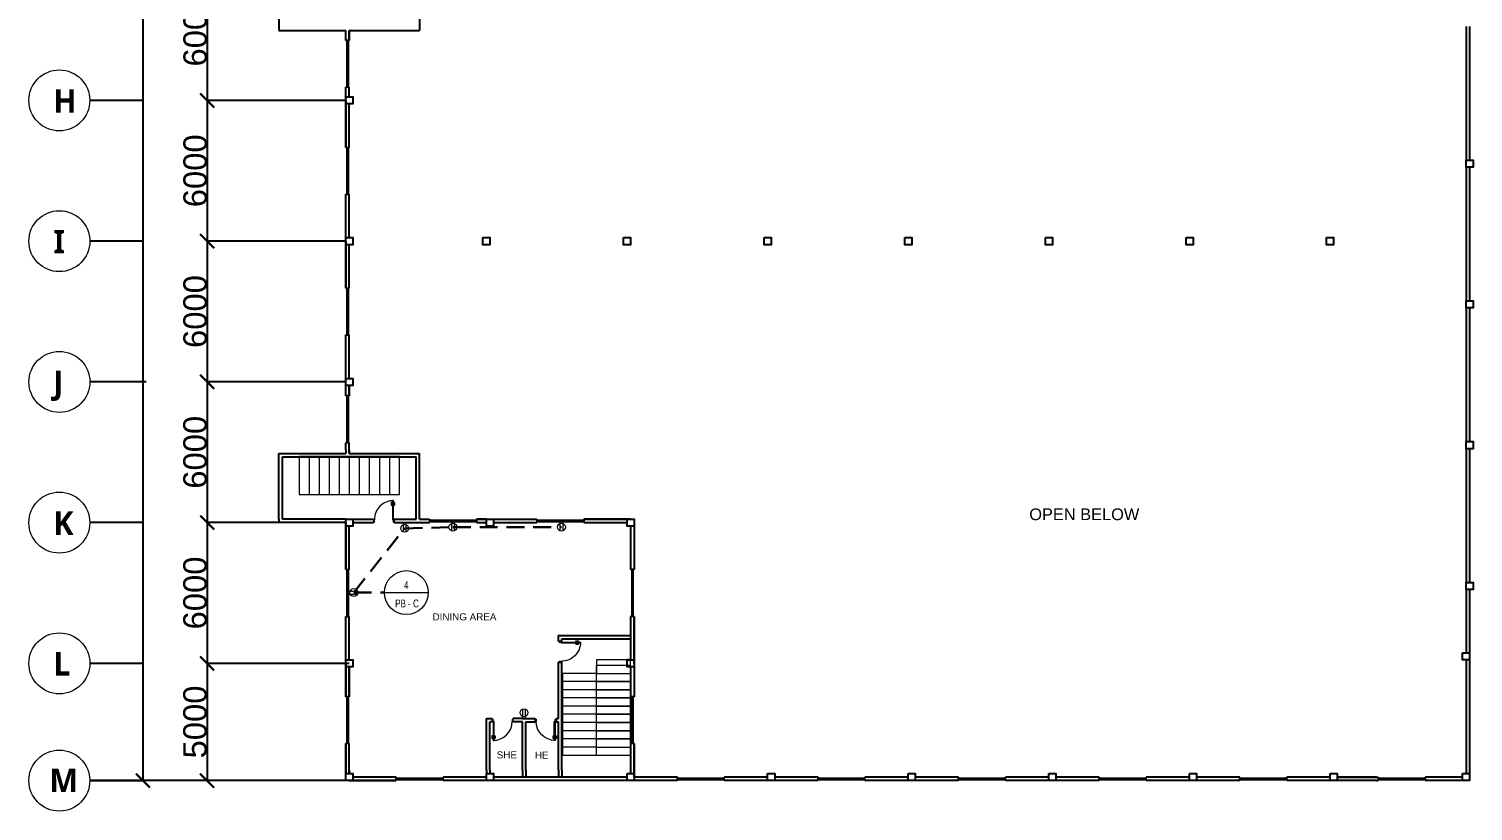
# Model space of a CAD drawing. Header units: millimetres. Extents: x 3339 to 2017737, y 4955 to 2748989.
# Drawn here: x 1185542 to 1247163, y 1365141 to 1398491 of the extents above; entities that cross this region are included whole.
import ezdxf

# ---------------------------------------------------------------- set-up
doc = ezdxf.new("R2010")
doc.units = ezdxf.units.MM
doc.header["$LTSCALE"] = 30
doc.linetypes.add('DASHEDX2', pattern=[38.1, 25.4, -12.7])
for name, color, linetype, lineweight in [('A-DETL-GENF', 92, 'Continuous', 13), ('A-DOOR', 31, 'Continuous', 13), ('LIGHTING', 3, 'Continuous', 5), ('P. LINES', 151, 'DASHEDX2', 30), ('S-GRID-IDEN', 1, 'Continuous', 13), ('STAIR', 1, 'Continuous', 5)]:
    doc.layers.add(name, color=color, linetype=linetype, lineweight=lineweight)
doc.layers.add('POSTE', color=50, linetype='Continuous')
doc.styles.add('Arial Narrow', font='ARIALN.TTF', dxfattribs={"height": 200})
doc.styles.add('Arial Narrow_1', font='ARIALN.TTF', dxfattribs={"height": 450})
doc.styles.get("Standard").update_dxf_attribs({"font": 'arial.ttf'})
doc.styles.add('style1', font='arial.ttf', dxfattribs={"height": 100})
doc.dimstyles.new('ISO-25', dxfattribs={"dimtxt": 1000, "dimasz": 600, "dimexe": 1.25, "dimexo": 0.625, "dimtad": 1, "dimtxsty": 'Standard', "dimblk": 'ARCHTICK', "dimcen": 2.5, "dimclrd": 4, "dimadec": 0, "dimazin": 0, "dimtfac": 1, "dimtmove": 0, "dimatfit": 3, "dimfxl": 1, "dimarcsym": 0})

# ---------------------------------------------------------------- blocks, each defined once
blk = doc.blocks.new('Poste 2')
at = {"layer": 'POSTE'}
blk.add_lwpolyline([(-300, 0), (0, 0), (0, -300), (-300, -300)], close=True, dxfattribs=at)
blk = doc.blocks.new('Poste 3')
at = {"layer": 'POSTE'}
blk.add_lwpolyline([(0, 0), (300, 0), (300, -300), (0, -300)], close=True, dxfattribs=at)
blk = doc.blocks.new('POSTE bot left')
at = {"layer": 'POSTE'}
blk.add_lwpolyline([(0, 300), (300, 300), (300, 0), (0, 0)], close=True, dxfattribs=at)
blk = doc.blocks.new('POSTE.COM')
at = {"layer": 'POSTE'}
blk.add_lwpolyline([(-300, 300), (0, 300), (0, 0), (-300, 0)], close=True, dxfattribs=at)
blk = doc.blocks.new('Poste ulit')
at = {"layer": 'POSTE'}
blk.add_lwpolyline([(1007266, 1373395), (1007566, 1373395), (1007566, 1373095), (1007266, 1373095)], close=True, dxfattribs=at)
blk = doc.blocks.new('POSTEEEE')
at = {"layer": 'POSTE'}
blk.add_blockref('Poste ulit', (-1007266, -1373095), dxfattribs=at)
blk = doc.blocks.new('D4')
at = {"layer": 'A-DETL-GENF'}
for p, q in [((-1072, -29), (-1072, -112)), ((-1052, -29), (-1072, -29)), ((-1060, -41), (-1072, -30)), ((-1072, -112), (-1060, -112)), ((-1059, -112), (-1072, -112)), ((-1072, -112), (-1072, -150)), ((-1072, -150), (-1059, -150)), ((-1060, -112), (-1060, -41)), ((-1060, -41), (-1052, -41)), ((-1059, -150), (-1059, -112)), ((-1059, -115), (-1059, -147)), ((-1027, -115), (-1059, -115)), ((-1059, -147), (-1027, -147)), ((-1052, -41), (-1052, -29)), ((-1021, -74), (-1027, -80)), ((-1027, -80), (-1027, -182)), ((-1027, -147), (-1027, -115)), ((-1027, -182), (-1021, -188)), ((-1021, -188), (-1021, -74)), ((-974, -80), (-981, -74)), ((-981, -74), (-981, -188)), ((-981, -188), (-974, -182)), ((-974, -182), (-974, -80)), ((-943, -115), (-974, -115)), ((-974, -115), (-974, -147)), ((-974, -147), (-943, -147)), ((-930, -29), (-949, -29)), ((-949, -29), (-949, -41)), ((-949, -41), (-941, -41)), ((-943, -112), (-943, -150)), ((-930, -112), (-943, -112)), ((-943, -147), (-943, -115)), ((-943, -150), (-930, -150)), ((-941, -41), (-930, -30)), ((-941, -41), (-941, -112)), ((-941, -112), (-930, -112)), ((-930, -112), (-930, -29)), ((-930, -150), (-930, -112))]:
    blk.add_line(p, q, dxfattribs=at)
at = {"layer": 'A-DOOR', "lineweight": 18}
for p, q in [((-1059, 683), (-1024, 683)), ((-1014, 683), (-1059, 683)), ((-1059, 683), (-1059, 583)), ((-1024, 583), (-1024, 626)), ((-1024, 626), (-1014, 626)), ((-1014, 626), (-1014, 683)), ((-169, 683), (-214, 683)), ((-214, 683), (-214, 626)), ((-214, 626), (-204, 626)), ((-204, 683), (-169, 683)), ((-204, 626), (-204, 583)), ((-169, 583), (-169, 683)), ((-1059, 583), (-1024, 583)), ((-981, 583), (-1021, 583)), ((-1021, 583), (-1021, -231)), ((-981, -231), (-981, 583)), ((-204, 583), (-169, 583)), ((-1021, -231), (-981, -231))]:
    blk.add_line(p, q, dxfattribs=at)
at = {"layer": 'A-DOOR'}
blk.add_arc((-1021, 583), 814, 270, 0, dxfattribs=at)
blk = doc.blocks.new('Pintuan')
at = {"layer": 'A-DOOR', "rotation": 270}
blk.add_blockref('D4', (-626, -1014), dxfattribs=at)
blk = doc.blocks.new('WW1')
at = {"layer": 'STAIR'}
for p, q in [((-3000, 0), (-3000, -8000)), ((0, 0), (-3000, 0)), ((0, -8000), (0, 0)), ((-3000, -1600), (-3000, -800)), ((-3000, -800), (0, -800)), ((0, -1600), (0, -800)), ((-3000, -2400), (-3000, -1600)), ((-3000, -1600), (0, -1600)), ((0, -2400), (0, -1600)), ((-3000, -3200), (-3000, -2400)), ((-3000, -2400), (0, -2400)), ((-3000, -4000), (-3000, -3200)), ((-3000, -3200), (0, -3200)), ((0, -3200), (0, -2400)), ((0, -4000), (0, -3200)), ((-3000, -4800), (-3000, -4000)), ((-3000, -4000), (0, -4000)), ((0, -4800), (0, -4000)), ((-3000, -5600), (-3000, -4800)), ((-3000, -4800), (0, -4800)), ((-3000, -6400), (-3000, -5600)), ((-3000, -5600), (0, -5600)), ((0, -5600), (0, -4800)), ((0, -6400), (0, -5600)), ((-3000, -7200), (-3000, -6400)), ((-3000, -6400), (0, -6400)), ((0, -7200), (0, -6400)), ((-3000, -8000), (-3000, -7200)), ((-3000, -7200), (0, -7200)), ((-3000, -8000), (0, -8000)), ((0, -8000), (0, -7200))]:
    blk.add_line(p, q, dxfattribs=at)
blk = doc.blocks.new('S2')
at = {"layer": 'STAIR'}
for p, q in [((0, 0), (-1250, 0)), ((-1250, 0), (-1250, -500)), ((0, -3500), (0, 0)), ((-2500, -500), (-2500, -3500)), ((-1250, -500), (-2500, -500)), ((-1250, -500), (-1250, -200)), ((-1250, -200), (0, -200)), ((-1250, -3500), (-1250, -500)), ((-1250, -800), (-1250, -500)), ((-1250, -500), (0, -500)), ((-1250, -800), (-2500, -800)), ((-1250, -1100), (-1250, -800)), ((-1250, -800), (0, -800)), ((0, -800), (-1250, -800)), ((-1250, -1100), (-2500, -1100)), ((-1250, -1400), (-2500, -1400)), ((-1250, -1400), (-1250, -1100)), ((-1250, -1100), (0, -1100)), ((0, -1100), (-1250, -1100)), ((-1250, -1700), (-1250, -1400)), ((-1250, -1400), (0, -1400)), ((0, -1400), (-1250, -1400)), ((-1250, -1700), (-2500, -1700)), ((-1250, -2000), (-2500, -2000)), ((-1250, -2000), (-1250, -1700)), ((-1250, -1700), (0, -1700)), ((0, -1700), (-1250, -1700)), ((-1250, -2300), (-1250, -2000)), ((-1250, -2000), (0, -2000)), ((0, -2000), (-1250, -2000)), ((-1250, -2300), (-2500, -2300)), ((-1250, -2600), (-2500, -2600)), ((-1250, -2600), (-1250, -2300)), ((-1250, -2300), (0, -2300)), ((0, -2300), (-1250, -2300)), ((-1250, -2900), (-1250, -2600)), ((-1250, -2600), (0, -2600)), ((0, -2600), (-1250, -2600)), ((-1250, -2900), (-2500, -2900)), ((-1250, -3200), (-1250, -2900)), ((-1250, -2900), (0, -2900)), ((0, -2900), (-1250, -2900)), ((-1250, -3200), (-2500, -3200)), ((-2500, -3500), (-1250, -3500)), ((-1250, -3500), (-1250, -3200)), ((-1250, -3200), (0, -3200)), ((-1250, -3500), (0, -3500))]:
    blk.add_line(p, q, dxfattribs=at)
blk = doc.blocks.new('_ArchTick')
at = {"color": 0, "linetype": 'ByBlock', "const_width": 0.15}
blk.add_lwpolyline([(-0.5, -0.5), (0.5, 0.5)], dxfattribs=at)
blk = doc.blocks.new('*D100')
at = {"color": 0, "lineweight": -2, "transparency": 16777216}
for p, q in [((1199062, 1401441), (1193151, 1401441)), ((1199062, 1395441), (1193151, 1395441))]:
    blk.add_line(p, q, dxfattribs=at)
at = {"color": 4, "lineweight": -2, "transparency": 16777216}
blk.add_line((1193152, 1401441), (1193152, 1395441), dxfattribs=at)
at = {"layer": 'Defpoints', "color": 0, "transparency": 16777216}
for p in [(1199063, 1401441), (1193152, 1395441), (1199063, 1395441)]:
    blk.add_point(p, dxfattribs=at)
at = {"color": 4, "lineweight": -2, "transparency": 16777216, "xscale": 600, "yscale": 600, "zscale": 600}
for p, rotation in [((1193152, 1401441), 90), ((1193152, 1395441), 270)]:
    blk.add_blockref('_ArchTick', p, dxfattribs=dict(at, rotation=rotation))
at = {"color": 0, "transparency": 16777216, "insert": (1192641, 1398441), "char_height": 1000, "attachment_point": 5, "rotation": 90}
blk.add_mtext('6000', dxfattribs=at)
blk = doc.blocks.new('*D101')
at = {"color": 0, "lineweight": -2, "transparency": 16777216}
for p, q in [((1199062, 1395441), (1193150, 1395441)), ((1199062, 1389441), (1193150, 1389441))]:
    blk.add_line(p, q, dxfattribs=at)
at = {"color": 4, "lineweight": -2, "transparency": 16777216}
blk.add_line((1193151, 1395441), (1193151, 1389441), dxfattribs=at)
at = {"layer": 'Defpoints', "color": 0, "transparency": 16777216}
for p in [(1199063, 1395441), (1193151, 1389441), (1199063, 1389441)]:
    blk.add_point(p, dxfattribs=at)
at = {"color": 4, "lineweight": -2, "transparency": 16777216, "xscale": 600, "yscale": 600, "zscale": 600}
for p, rotation in [((1193151, 1395441), 90), ((1193151, 1389441), 270)]:
    blk.add_blockref('_ArchTick', p, dxfattribs=dict(at, rotation=rotation))
at = {"color": 0, "transparency": 16777216, "insert": (1192640, 1392441), "char_height": 1000, "attachment_point": 5, "rotation": 90}
blk.add_mtext('6000', dxfattribs=at)
blk = doc.blocks.new('*D102')
at = {"color": 0, "lineweight": -2, "transparency": 16777216}
for p, q in [((1199062, 1389441), (1193148, 1389441)), ((1199062, 1383441), (1193148, 1383441))]:
    blk.add_line(p, q, dxfattribs=at)
at = {"color": 4, "lineweight": -2, "transparency": 16777216}
blk.add_line((1193150, 1389441), (1193150, 1383441), dxfattribs=at)
at = {"layer": 'Defpoints', "color": 0, "transparency": 16777216}
for p in [(1199063, 1389441), (1193150, 1383441), (1199063, 1383441)]:
    blk.add_point(p, dxfattribs=at)
at = {"color": 4, "lineweight": -2, "transparency": 16777216, "xscale": 600, "yscale": 600, "zscale": 600}
for p, rotation in [((1193150, 1389441), 90), ((1193150, 1383441), 270)]:
    blk.add_blockref('_ArchTick', p, dxfattribs=dict(at, rotation=rotation))
at = {"color": 0, "transparency": 16777216, "insert": (1192638, 1386441), "char_height": 1000, "attachment_point": 5, "rotation": 90}
blk.add_mtext('6000', dxfattribs=at)
blk = doc.blocks.new('*D103')
at = {"color": 0, "lineweight": -2, "transparency": 16777216}
for p, q in [((1199062, 1383441), (1193147, 1383441)), ((1199062, 1377441), (1193147, 1377441))]:
    blk.add_line(p, q, dxfattribs=at)
at = {"color": 4, "lineweight": -2, "transparency": 16777216}
blk.add_line((1193148, 1383441), (1193148, 1377441), dxfattribs=at)
at = {"layer": 'Defpoints', "color": 0, "transparency": 16777216}
for p in [(1199063, 1383441), (1193148, 1377441), (1199063, 1377441)]:
    blk.add_point(p, dxfattribs=at)
at = {"color": 4, "lineweight": -2, "transparency": 16777216, "xscale": 600, "yscale": 600, "zscale": 600}
for p, rotation in [((1193148, 1383441), 90), ((1193148, 1377441), 270)]:
    blk.add_blockref('_ArchTick', p, dxfattribs=dict(at, rotation=rotation))
at = {"color": 0, "transparency": 16777216, "insert": (1192637, 1380441), "char_height": 1000, "attachment_point": 5, "rotation": 90}
blk.add_mtext('6000', dxfattribs=at)
blk = doc.blocks.new('*D105')
at = {"color": 0, "lineweight": -2, "transparency": 16777216}
for p, q in [((1199062, 1377441), (1193146, 1377441)), ((1199062, 1371441), (1193146, 1371441))]:
    blk.add_line(p, q, dxfattribs=at)
at = {"color": 4, "lineweight": -2, "transparency": 16777216}
blk.add_line((1193147, 1377441), (1193147, 1371441), dxfattribs=at)
at = {"layer": 'Defpoints', "color": 0, "transparency": 16777216}
for p in [(1199063, 1377441), (1193147, 1371441), (1199063, 1371441)]:
    blk.add_point(p, dxfattribs=at)
at = {"color": 4, "lineweight": -2, "transparency": 16777216, "xscale": 600, "yscale": 600, "zscale": 600}
for p, rotation in [((1193147, 1377441), 90), ((1193147, 1371441), 270)]:
    blk.add_blockref('_ArchTick', p, dxfattribs=dict(at, rotation=rotation))
at = {"color": 0, "transparency": 16777216, "insert": (1192636, 1374441), "char_height": 1000, "attachment_point": 5, "rotation": 90}
blk.add_mtext('6000', dxfattribs=at)
blk = doc.blocks.new('*D85')
at = {"color": 0, "lineweight": -2, "transparency": 16777216}
for p, q in [((1199062, 1437441), (1190402, 1437441)), ((1199062, 1366441), (1190402, 1366441))]:
    blk.add_line(p, q, dxfattribs=at)
at = {"color": 4, "lineweight": -2, "transparency": 16777216}
blk.add_line((1190404, 1437441), (1190404, 1366441), dxfattribs=at)
at = {"layer": 'Defpoints', "color": 0, "transparency": 16777216}
for p in [(1199063, 1437441), (1190404, 1366441), (1199063, 1366441)]:
    blk.add_point(p, dxfattribs=at)
at = {"color": 4, "lineweight": -2, "transparency": 16777216, "xscale": 600, "yscale": 600, "zscale": 600}
for p, rotation in [((1190404, 1437441), 90), ((1190404, 1366441), 270)]:
    blk.add_blockref('_ArchTick', p, dxfattribs=dict(at, rotation=rotation))
at = {"color": 0, "transparency": 16777216, "insert": (1189893, 1401941), "char_height": 1000, "attachment_point": 5, "rotation": 90}
blk.add_mtext('71000', dxfattribs=at)
blk = doc.blocks.new('*D107')
at = {"color": 0, "lineweight": -2, "transparency": 16777216}
for p, q in [((1199212, 1371441), (1193145, 1371441)), ((1199212, 1366441), (1193145, 1366441))]:
    blk.add_line(p, q, dxfattribs=at)
at = {"color": 4, "lineweight": -2, "transparency": 16777216}
blk.add_line((1193146, 1371441), (1193146, 1366441), dxfattribs=at)
at = {"layer": 'Defpoints', "color": 0, "transparency": 16777216}
for p in [(1199213, 1371441), (1193146, 1366441), (1199213, 1366441)]:
    blk.add_point(p, dxfattribs=at)
at = {"color": 4, "lineweight": -2, "transparency": 16777216, "xscale": 600, "yscale": 600, "zscale": 600}
for p, rotation in [((1193146, 1371441), 90), ((1193146, 1366441), 270)]:
    blk.add_blockref('_ArchTick', p, dxfattribs=dict(at, rotation=rotation))
at = {"color": 0, "transparency": 16777216, "insert": (1192635, 1368941), "char_height": 1000, "attachment_point": 5, "rotation": 90}
blk.add_mtext('5000', dxfattribs=at)
blk = doc.blocks.new('Grid - M_Grid Head - Circle-24584-A - GROUND FLOOR PLAN')
at = {"layer": 'S-GRID-IDEN'}
blk.add_circle((0, 0), 6.5, dxfattribs=at)
blk = doc.blocks.new('A$C3A814CC7')
at = {"layer": 'LIGHTING', "color": 3}
for p, q in [((308, 0), (308, 1224)), ((668, 0), (668, 1224))]:
    blk.add_line(p, q, dxfattribs=at)
at = {"layer": 'LIGHTING', "color": 3, "linetype": 'Continuous'}
blk.add_lwpolyline([(1003, 723, 1), (0, 723, 1)], format="xyb", close=True, dxfattribs=at)

msp = doc.modelspace()

# ---------------------------------------------------------------- linework, layer by layer
at = {"color": 4}
msp.add_line((1190402.482, 1437441.359), (1190402.482, 1366441.359), dxfattribs=at)
for p, q in [((1196213.021, 1401291.359), (1196213.021, 1398416.359)), ((1202213.021, 1401291.359), (1202213.021, 1398416.359)), ((1196213.021, 1398416.359), (1199063.021, 1398416.359)), ((1199063.021, 1398003.859), (1199063.021, 1398416.359)), ((1199213.021, 1398003.859), (1199213.021, 1398416.359)), ((1199213.021, 1398416.359), (1202213.021, 1398416.359)), ((1199213.021, 1398416.359), (1199213.021, 1398003.859)), ((1246863.021, 1398594.075), (1246863.021, 1392894.075)), ((1247013.021, 1398594.075), (1247013.021, 1392894.075)), ((1199213.021, 1398003.859), (1199063.021, 1398003.859)), ((1199113.021, 1398003.859), (1199113.021, 1396003.859)), ((1199113.021, 1398003.859), (1199113.021, 1396003.859)), ((1199163.021, 1398003.859), (1199163.021, 1396003.859)), ((1199163.021, 1398003.859), (1199163.021, 1396003.859)), ((1199063.021, 1393441.359), (1199063.021, 1396003.859)), ((1199213.021, 1396003.859), (1199063.021, 1396003.859)), ((1199213.021, 1395591.359), (1199213.021, 1396003.859)), ((1199213.021, 1395591.359), (1199213.021, 1396003.859)), ((1190402.482, 1395441.359), (1188142.13, 1395441.359)), ((1199063.021, 1395441.359), (1199063.021, 1393441.359)), ((1199063.021, 1395441.359), (1199063.021, 1393441.359)), ((1199213.021, 1393441.359), (1199213.021, 1395291.359)), ((1199063.021, 1393441.359), (1199213.021, 1393441.359)), ((1199113.021, 1393441.359), (1199113.021, 1391441.359)), ((1199113.021, 1393441.359), (1199113.021, 1391441.359)), ((1199113.021, 1393441.359), (1199113.021, 1391441.359)), ((1199113.021, 1393441.359), (1199113.021, 1391441.359)), ((1199163.021, 1393441.359), (1199163.021, 1391441.359)), ((1199163.021, 1393441.359), (1199163.021, 1391441.359)), ((1199163.021, 1393441.359), (1199163.021, 1391441.359)), ((1199163.021, 1393441.359), (1199163.021, 1391441.359)), ((1246863.021, 1392594.075), (1246863.021, 1386894.075)), ((1247013.021, 1392594.075), (1247013.021, 1386894.075)), ((1199063.021, 1387441.359), (1199063.021, 1391441.359)), ((1199063.021, 1389441.359), (1199063.021, 1391441.359)), ((1199063.021, 1391441.359), (1199213.021, 1391441.359)), ((1199213.021, 1389591.359), (1199213.021, 1391441.359)), ((1190402.482, 1389441.359), (1188143.38, 1389441.359)), ((1199063.021, 1389441.359), (1199063.021, 1387441.359)), ((1199213.021, 1387441.359), (1199213.021, 1389291.359)), ((1199063.021, 1387441.359), (1199213.021, 1387441.359)), ((1199113.021, 1387441.359), (1199113.021, 1385441.359)), ((1199163.021, 1387441.359), (1199163.021, 1385441.359)), ((1246863.021, 1386594.075), (1246863.021, 1380894.075)), ((1247013.021, 1386594.075), (1247013.021, 1380894.075)), ((1199063.021, 1382841.359), (1199063.021, 1385441.359)), ((1199063.021, 1383591.359), (1199063.021, 1385441.359)), ((1199063.021, 1385441.359), (1199213.021, 1385441.359)), ((1199213.021, 1383591.359), (1199213.021, 1385441.359)), ((1190549.755, 1383441.359), (1188144.63, 1383441.359)), ((1199213.021, 1382841.359), (1199063.021, 1382841.359)), ((1199113.021, 1382841.359), (1199113.021, 1380841.359)), ((1199113.021, 1382841.359), (1199113.021, 1380841.359)), ((1199163.021, 1382841.359), (1199163.021, 1380841.359)), ((1199163.021, 1382841.359), (1199163.021, 1380841.359)), ((1199213.021, 1382841.359), (1199213.021, 1383291.359)), ((1199213.021, 1383291.359), (1199213.021, 1382841.359)), ((1196213.021, 1377591.359), (1196213.021, 1380391.359)), ((1196213.021, 1380391.359), (1196363.021, 1380391.359)), ((1196363.021, 1380391.359), (1199063.021, 1380391.359)), ((1199063.021, 1380541.359), (1199063.021, 1380841.359)), ((1199213.021, 1380841.359), (1199063.021, 1380841.359)), ((1199063.021, 1380541.359), (1199063.021, 1380391.359)), ((1199213.021, 1380541.359), (1199213.021, 1380841.359)), ((1199213.021, 1380391.359), (1199213.021, 1380841.359)), ((1199213.021, 1380541.359), (1199213.021, 1380391.359)), ((1199213.021, 1380391.359), (1202063.021, 1380391.359)), ((1202063.021, 1380391.359), (1202213.021, 1380391.359)), ((1202213.021, 1377591.359), (1202213.021, 1380391.359)), ((1246863.02, 1380594.075), (1246863.02, 1374891.615)), ((1246863.02, 1380591.615), (1246863.02, 1374891.615)), ((1247013.02, 1380591.615), (1247013.02, 1374891.615)), ((1196363.021, 1377591.359), (1196363.021, 1380241.359)), ((1196363.021, 1380241.359), (1199063.021, 1380241.359)), ((1201349.583, 1380241.359), (1197076.46, 1380241.359)), ((1199063.021, 1380241.359), (1199213.021, 1380241.359)), ((1199213.021, 1380241.359), (1202063.021, 1380241.359)), ((1202063.021, 1377591.359), (1202063.021, 1380241.359)), ((1190402.482, 1377441.359), (1188142.13, 1377441.359)), ((1196213.021, 1377591.359), (1196213.021, 1377441.359)), ((1196363.021, 1377441.359), (1196213.021, 1377441.359)), ((1199063.021, 1377591.359), (1196363.021, 1377591.359)), ((1199063.021, 1377441.359), (1196363.021, 1377441.359)), ((1199063.021, 1375441.359), (1199063.021, 1377591.359)), ((1199063.021, 1377441.359), (1199063.021, 1375441.359)), ((1199213.021, 1375441.359), (1199213.021, 1377291.359)), ((1199363.021, 1377591.359), (1200245.521, 1377591.359)), ((1199363.021, 1377591.359), (1200245.521, 1377591.359)), ((1199363.021, 1377441.359), (1200245.521, 1377441.359)), ((1200245.521, 1377591.359), (1200245.521, 1377566.359)), ((1200245.521, 1377466.359), (1200245.521, 1377441.359)), ((1201135.521, 1377591.359), (1202063.021, 1377591.359)), ((1201135.521, 1377591.359), (1201158.021, 1377591.359)), ((1201158.021, 1377591.359), (1201135.521, 1377591.359)), ((1201135.521, 1377591.359), (1201135.521, 1377566.359)), ((1201135.521, 1377466.359), (1201135.521, 1377441.359)), ((1201135.521, 1377441.359), (1202638.021, 1377441.359)), ((1202213.021, 1377591.359), (1202638.021, 1377591.359)), ((1202213.021, 1377591.359), (1202213.021, 1377591.359)), ((1202213.021, 1377591.359), (1202638.021, 1377591.359)), ((1202638.021, 1377591.359), (1202638.021, 1377441.359)), ((1202638.021, 1377541.359), (1204638.021, 1377541.359)), ((1202638.021, 1377491.359), (1204638.021, 1377491.359)), ((1204638.021, 1377591.359), (1207213.021, 1377591.359)), ((1205063.021, 1377591.359), (1204638.021, 1377591.359)), ((1204638.021, 1377591.359), (1204638.021, 1377441.359)), ((1204638.021, 1377441.359), (1205063.021, 1377441.359)), ((1205213.021, 1377591.359), (1207213.021, 1377591.359)), ((1205363.021, 1377441.359), (1207213.021, 1377441.359)), ((1207213.021, 1377591.359), (1207213.021, 1377441.359)), ((1207213.021, 1377541.359), (1209213.021, 1377541.359)), ((1207213.021, 1377491.359), (1209213.021, 1377491.359)), ((1209213.021, 1377591.359), (1211363.021, 1377591.359)), ((1211213.021, 1377591.359), (1209213.021, 1377591.359)), ((1209213.021, 1377591.359), (1209213.021, 1377441.359)), ((1209213.021, 1377441.359), (1211063.021, 1377441.359)), ((1211213.021, 1377291.359), (1211213.021, 1375441.359)), ((1211363.021, 1377591.359), (1211363.021, 1375441.359)), ((1211363.021, 1377441.359), (1211363.021, 1375441.359)), ((1199063.021, 1375441.359), (1199213.021, 1375441.359)), ((1199113.021, 1375441.359), (1199113.021, 1373441.359)), ((1199113.021, 1375441.359), (1199113.021, 1373441.359)), ((1199163.021, 1375441.359), (1199163.021, 1373441.359)), ((1199163.021, 1375441.359), (1199163.021, 1373441.359)), ((1211363.021, 1375441.359), (1211213.021, 1375441.359)), ((1211263.021, 1375441.359), (1211263.021, 1373441.359)), ((1211263.021, 1375441.359), (1211263.021, 1373441.359)), ((1211313.021, 1375441.359), (1211313.021, 1373441.359)), ((1211313.021, 1375441.359), (1211313.021, 1373441.359)), ((1246863.02, 1374591.615), (1246863.02, 1371891.615)), ((1247013.02, 1374591.615), (1247013.02, 1371891.615)), ((1199063.021, 1370016.359), (1199063.021, 1373441.359)), ((1199063.021, 1371441.359), (1199063.021, 1373441.359)), ((1199063.021, 1373441.359), (1199213.021, 1373441.359)), ((1199213.021, 1371591.359), (1199213.021, 1373441.359)), ((1211213.021, 1373441.359), (1211213.021, 1371591.359)), ((1211363.021, 1373441.359), (1211213.021, 1373441.359)), ((1211363.021, 1373441.359), (1211363.021, 1370016.359)), ((1211363.021, 1371441.359), (1211363.021, 1373441.359)), ((1208138.021, 1372381.359), (1208138.021, 1372631.359)), ((1208163.021, 1372631.359), (1208138.021, 1372631.359)), ((1208163.021, 1372381.359), (1208138.021, 1372381.359)), ((1208138.021, 1372381.359), (1208288.021, 1372381.359)), ((1208163.021, 1372631.359), (1211213.021, 1372631.359)), ((1208288.021, 1372481.359), (1208887.419, 1372481.359)), ((1208288.021, 1372381.359), (1208288.021, 1372481.359)), ((1208887.419, 1372481.359), (1208992.896, 1372481.359)), ((1208992.896, 1372481.359), (1211213.021, 1372481.359)), ((1190402.482, 1371441.359), (1188143.38, 1371441.359)), ((1199063.021, 1371441.359), (1199063.021, 1370016.359)), ((1199063.021, 1371441.359), (1199063.021, 1370016.359)), ((1199063.021, 1371441.359), (1199063.021, 1370016.359)), ((1199063.021, 1371441.359), (1199063.021, 1370016.359)), ((1199213.021, 1370016.359), (1199213.021, 1371291.359)), ((1199213.021, 1371291.359), (1199213.021, 1370016.359)), ((1208138.021, 1369091.359), (1208138.021, 1371491.359)), ((1208163.021, 1371491.359), (1208138.021, 1371491.359)), ((1208138.021, 1371491.359), (1208288.021, 1371491.359)), ((1208288.021, 1366891.359), (1208288.021, 1371491.359)), ((1211213.021, 1371591.359), (1211063.021, 1371591.359)), ((1211213.021, 1371291.359), (1211213.021, 1366891.359)), ((1211213.021, 1371291.359), (1211213.021, 1370016.359)), ((1211363.021, 1371441.359), (1211363.021, 1370016.359)), ((1211363.021, 1371441.359), (1211363.021, 1370016.359)), ((1246863.02, 1371591.615), (1246863.02, 1366888.873)), ((1247013.02, 1371591.615), (1247013.02, 1366888.873)), ((1199213.021, 1370016.359), (1199063.021, 1370016.359)), ((1199113.021, 1370016.359), (1199113.021, 1368016.359)), ((1199113.021, 1370016.359), (1199113.021, 1368016.359)), ((1199163.021, 1370016.359), (1199163.021, 1368016.359)), ((1199163.021, 1370016.359), (1199163.021, 1368016.359)), ((1211363.021, 1370016.359), (1211213.021, 1370016.359)), ((1211263.021, 1370016.359), (1211263.021, 1368016.359)), ((1211313.021, 1370016.359), (1211313.021, 1368016.359)), ((1205063.021, 1366891.359), (1205063.021, 1369091.359)), ((1205063.021, 1369091.359), (1205213.021, 1369091.359)), ((1205213.021, 1369091.359), (1205313.021, 1369091.359)), ((1205213.021, 1366891.359), (1205213.021, 1368941.359)), ((1205313.021, 1368941.359), (1205213.021, 1368941.359)), ((1205313.021, 1369066.359), (1205313.021, 1369091.359)), ((1205313.021, 1369091.359), (1205313.021, 1369066.359)), ((1205313.021, 1368966.359), (1205313.021, 1368941.359)), ((1206600.521, 1369091.359), (1206203.021, 1369091.359)), ((1206203.021, 1369066.359), (1206203.021, 1369091.359)), ((1206203.021, 1369091.359), (1206203.021, 1369066.359)), ((1206203.021, 1368966.359), (1206203.021, 1368941.359)), ((1206600.521, 1368941.359), (1206203.021, 1368941.359)), ((1206600.521, 1369091.359), (1206750.521, 1369091.359)), ((1206600.521, 1366891.359), (1206600.521, 1368941.359)), ((1206750.521, 1369091.359), (1207148.021, 1369091.359)), ((1206750.521, 1366891.359), (1206750.521, 1368941.359)), ((1206750.521, 1368941.359), (1207148.021, 1368941.359)), ((1207148.021, 1369066.359), (1207148.021, 1369091.359)), ((1207148.021, 1369066.359), (1207148.021, 1368941.359)), ((1208038.021, 1369091.359), (1208138.021, 1369091.359)), ((1208038.021, 1369066.359), (1208038.021, 1369091.359)), ((1208038.021, 1369091.359), (1208038.021, 1368941.359)), ((1208038.021, 1368941.359), (1208138.021, 1368941.359)), ((1208138.021, 1366891.359), (1208138.021, 1368941.359)), ((1199063.021, 1366591.359), (1199063.021, 1368016.359)), ((1199063.021, 1368016.359), (1199063.021, 1366741.359)), ((1199063.021, 1366741.359), (1199063.021, 1368016.359)), ((1199063.021, 1368016.359), (1199063.021, 1366741.359)), ((1199213.021, 1368016.359), (1199063.021, 1368016.359)), ((1199213.021, 1366891.359), (1199213.021, 1368016.359)), ((1199213.021, 1366741.359), (1199213.021, 1368016.359)), ((1211213.021, 1368016.359), (1211213.021, 1367524.717)), ((1211363.021, 1368016.359), (1211213.021, 1368016.359)), ((1211363.021, 1368016.359), (1211363.021, 1366591.359)), ((1211363.021, 1366591.359), (1211363.021, 1368016.359)), ((1211363.021, 1366591.359), (1211363.021, 1368016.359)), ((1199213.021, 1366891.359), (1199213.021, 1366741.359)), ((1205063.021, 1366891.359), (1205063.021, 1366741.359)), ((1205213.021, 1366891.359), (1205213.021, 1366741.359)), ((1206600.521, 1366891.359), (1206600.521, 1366741.359)), ((1206750.521, 1366891.359), (1206750.521, 1366741.359)), ((1208138.021, 1366891.359), (1208138.021, 1366741.359)), ((1208288.021, 1366891.359), (1208288.021, 1366741.359)), ((1211213.021, 1366891.359), (1211213.021, 1366741.359)), ((1246863.02, 1366888.873), (1246863.02, 1366741.359)), ((1247013.02, 1366888.873), (1247013.02, 1366738.899)), ((1190402.482, 1366442.609), (1188142.13, 1366441.359)), ((1188142.13, 1366441.359), (1190403.732, 1366441.359)), ((1201213.021, 1366441.359), (1199063.021, 1366441.359)), ((1199063.021, 1366441.359), (1199063.021, 1366441.359)), ((1199213.021, 1366441.359), (1201213.021, 1366441.359)), ((1201213.021, 1366591.359), (1199363.021, 1366591.359)), ((1201213.021, 1366591.359), (1199363.021, 1366591.359)), ((1201213.021, 1366441.359), (1201213.021, 1366591.359)), ((1201213.021, 1366541.359), (1203213.021, 1366541.359)), ((1201213.021, 1366491.359), (1203213.021, 1366491.359)), ((1205063.021, 1366591.359), (1203213.021, 1366591.359)), ((1205063.021, 1366591.359), (1203213.021, 1366591.359)), ((1203213.021, 1366441.359), (1203213.021, 1366591.359)), ((1213213.021, 1366441.359), (1203213.021, 1366441.359)), ((1205213.021, 1366441.359), (1203213.021, 1366441.359)), ((1206600.521, 1366591.359), (1205363.021, 1366591.359)), ((1211063.021, 1366591.359), (1205363.021, 1366591.359)), ((1206600.521, 1366741.359), (1206600.521, 1366591.359)), ((1206750.521, 1366741.359), (1206750.521, 1366591.359)), ((1208138.021, 1366591.359), (1206750.521, 1366591.359)), ((1208138.021, 1366741.359), (1208138.021, 1366591.359)), ((1208288.021, 1366741.359), (1208288.021, 1366591.359)), ((1211063.021, 1366591.359), (1208288.021, 1366591.359)), ((1213213.021, 1366591.359), (1211363.021, 1366591.359)), ((1213213.021, 1366591.359), (1211363.021, 1366591.359)), ((1213213.021, 1366441.359), (1213213.021, 1366591.359)), ((1213213.021, 1366541.359), (1215213.021, 1366541.359)), ((1213213.021, 1366491.359), (1215213.021, 1366491.359)), ((1217063.021, 1366591.359), (1215213.021, 1366591.359)), ((1217063.021, 1366591.359), (1215213.021, 1366591.359)), ((1215213.021, 1366441.359), (1215213.021, 1366591.359)), ((1219213.021, 1366441.359), (1215213.021, 1366441.359)), ((1219213.021, 1366591.359), (1217363.021, 1366591.359)), ((1219213.021, 1366591.359), (1217363.021, 1366591.359)), ((1219213.021, 1366441.359), (1219213.021, 1366591.359)), ((1219213.021, 1366541.359), (1221213.021, 1366541.359)), ((1219213.021, 1366491.359), (1221213.021, 1366491.359)), ((1223063.021, 1366591.359), (1221213.021, 1366591.359)), ((1223063.021, 1366591.359), (1221213.021, 1366591.359)), ((1221213.021, 1366441.359), (1221213.021, 1366591.359)), ((1225213.021, 1366441.359), (1221213.021, 1366441.359)), ((1225213.021, 1366591.359), (1223363.021, 1366591.359)), ((1225213.021, 1366591.359), (1223363.021, 1366591.359)), ((1225213.021, 1366441.359), (1225213.021, 1366591.359)), ((1225213.021, 1366541.359), (1227213.021, 1366541.359)), ((1225213.021, 1366491.359), (1227213.021, 1366491.359)), ((1229063.021, 1366591.359), (1227213.021, 1366591.359)), ((1229063.021, 1366591.359), (1227213.021, 1366591.359)), ((1227213.021, 1366441.359), (1227213.021, 1366591.359)), ((1231213.021, 1366441.359), (1227213.021, 1366441.359)), ((1231213.021, 1366591.359), (1229363.021, 1366591.359)), ((1231213.021, 1366591.359), (1229363.021, 1366591.359)), ((1231213.021, 1366441.359), (1231213.021, 1366591.359)), ((1231213.021, 1366541.359), (1233213.021, 1366541.359)), ((1231213.021, 1366491.359), (1233213.021, 1366491.359)), ((1235063.021, 1366591.359), (1233213.021, 1366591.359)), ((1235063.021, 1366591.359), (1233213.021, 1366591.359)), ((1233213.021, 1366441.359), (1233213.021, 1366591.359)), ((1237213.021, 1366441.359), (1233213.021, 1366441.359)), ((1237213.021, 1366591.359), (1235363.021, 1366591.359)), ((1237213.021, 1366591.359), (1235363.021, 1366591.359)), ((1237213.021, 1366441.359), (1237213.021, 1366591.359)), ((1237213.021, 1366541.359), (1239213.021, 1366541.359)), ((1237213.021, 1366491.359), (1239213.021, 1366491.359)), ((1241063.021, 1366591.359), (1239213.021, 1366591.359)), ((1241063.021, 1366591.359), (1239213.021, 1366591.359)), ((1239213.021, 1366441.359), (1239213.021, 1366591.359)), ((1243038.021, 1366441.359), (1239213.021, 1366441.359)), ((1243038.021, 1366591.359), (1241363.021, 1366591.359)), ((1241363.021, 1366591.359), (1243038.021, 1366591.359)), ((1241363.021, 1366591.359), (1243113.021, 1366591.359)), ((1243038.021, 1366441.359), (1243113.021, 1366441.359)), ((1243113.021, 1366591.359), (1243113.021, 1366441.359)), ((1243113.021, 1366541.359), (1245038.021, 1366541.359)), ((1243113.021, 1366491.359), (1245038.021, 1366491.359)), ((1245038.021, 1366541.359), (1245113.021, 1366541.359)), ((1245038.021, 1366491.359), (1245113.021, 1366491.359)), ((1246713.021, 1366591.359), (1245113.021, 1366591.359)), ((1246713.021, 1366591.359), (1245113.021, 1366591.359)), ((1246713.02, 1366591.359), (1245113.021, 1366591.359)), ((1245113.021, 1366591.359), (1245113.021, 1366441.359)), ((1246713.021, 1366441.359), (1245113.021, 1366441.359))]:
    msp.add_line(p, q)
at = {"layer": 'LIGHTING', "color": 2}
msp.add_line((1200713.101, 1374459.32), (1202583.017, 1374459.32), dxfattribs=at)
msp.add_circle((1201648.059, 1374459.32), 934.958, dxfattribs=at)
at = {"layer": 'P. LINES'}
for p, q in [((1201575.092, 1377197.18), (1203634.896, 1377248.353)), ((1203634.896, 1377248.353), (1208264.96, 1377248.353)), ((1199405.181, 1374459.32), (1201575.092, 1377197.18)), ((1199405.181, 1374459.32), (1200713.101, 1374459.32))]:
    msp.add_line(p, q, dxfattribs=at)
at = {"layer": 'POSTE'}
for p, q in [((1199063.021, 1389591.359), (1199363.021, 1389591.359)), ((1204913.021, 1389591.359), (1205213.021, 1389591.359)), ((1210913.021, 1389591.359), (1211213.021, 1389591.359)), ((1216913.021, 1389591.359), (1217213.021, 1389591.359)), ((1222913.021, 1389591.359), (1223213.021, 1389591.359)), ((1228913.021, 1389591.359), (1229213.021, 1389591.359)), ((1234913.021, 1389591.359), (1235213.021, 1389591.359)), ((1211363.021, 1377291.359), (1211063.021, 1377291.359)), ((1199363.021, 1371591.359), (1199363.021, 1371291.359)), ((1211213.021, 1371591.359), (1211063.021, 1371591.359))]:
    msp.add_line(p, q, dxfattribs=at)

# ---------------------------------------------------------------- block references
at = {"xscale": 0.5341402866077511, "yscale": 0.5341402866077511, "zscale": 0.5341402866077511, "rotation": 270}
msp.add_blockref('WW1', (1201349.583, 1378638.938), dxfattribs=at)
for p, rotation in [((1201090.521, 1377523.359), 270), ((1205358.021, 1369009.359), 90)]:
    msp.add_blockref('Pintuan', p, dxfattribs=dict(rotation=rotation))
at = {"xscale": -1}
msp.add_blockref('Pintuan', (1208220.021, 1372336.359), dxfattribs=at)
at = {"xscale": -1, "rotation": 270}
msp.add_blockref('Pintuan', (1207993.021, 1369009.359), dxfattribs=at)
at = {"color": 4, "xscale": 600, "yscale": 600, "zscale": 600, "rotation": 270}
msp.add_blockref('_ArchTick', (1190402.482, 1366441.359), dxfattribs=at)
at = {"layer": 'LIGHTING', "color": 3, "linetype": 'Continuous', "xscale": -0.335148371159661, "yscale": 0.335148371159661, "zscale": 0.335148371159661}
for p, rotation in [((1201407.086, 1377439.337), 180), ((1203466.891, 1377490.511), 180), ((1208096.954, 1377491.231), 180), ((1199163.023, 1374291.314), 270)]:
    msp.add_blockref('A$C3A814CC7', p, dxfattribs=dict(at, rotation=rotation))
msp.add_blockref('A$C3A814CC7', (1206835.281, 1369091.36), dxfattribs=at)
at = {"layer": 'POSTE'}
for name, p in [('Poste 2', (1199363.021, 1395591.359)), ('POSTE.COM', (1247163.021, 1392594.075)), ('Poste 2', (1199363.021, 1389591.359)), ('Poste 2', (1205213.021, 1389591.359)), ('Poste 3', (1210913.021, 1389591.359)), ('Poste 3', (1216913.021, 1389591.359)), ('Poste 3', (1222913.021, 1389591.359)), ('Poste 3', (1228913.021, 1389591.359)), ('Poste 3', (1234913.021, 1389591.359)), ('Poste 3', (1240913.021, 1389591.359)), ('POSTE.COM', (1247163.021, 1386594.075)), ('Poste 2', (1199363.021, 1383591.359)), ('POSTE.COM', (1247163.02, 1380594.075)), ('Poste 2', (1199363.021, 1377591.359)), ('POSTE.COM', (1205363.021, 1377291.359)), ('POSTEEEE', (1211063.021, 1377291.359)), ('POSTE.COM', (1247163.02, 1374591.615)), ('POSTE bot left', (1246713.02, 1371591.615)), ('Poste 2', (1199363.021, 1371591.359)), ('POSTE.COM', (1211363.021, 1371291.359)), ('Poste 2', (1199363.021, 1366741.359)), ('Poste 3', (1205063.021, 1366741.359)), ('Poste 3', (1211063.021, 1366741.359)), ('Poste 3', (1217063.021, 1366741.359)), ('Poste 3', (1223063.021, 1366741.359)), ('Poste 3', (1229063.021, 1366741.359)), ('Poste 3', (1235063.021, 1366741.359)), ('Poste 3', (1241063.021, 1366741.359)), ('Poste 3', (1246713.021, 1366741.359))]:
    msp.add_blockref(name, p, dxfattribs=at)
at = {"layer": 'S-GRID-IDEN', "xscale": 199.9999999999999, "yscale": 199.9999999999999, "zscale": 199.9999999999999}
for p in [(1186842.13, 1395441.359), (1186843.38, 1389441.359), (1186844.63, 1383441.359), (1186842.13, 1377441.359), (1186843.38, 1371441.359), (1186842.13, 1366441.359)]:
    msp.add_blockref('Grid - M_Grid Head - Circle-24584-A - GROUND FLOOR PLAN', p, dxfattribs=at)
at = {"layer": 'STAIR', "xscale": 1.161897713743623, "yscale": 1.161897713743623, "zscale": 1.161897713743623}
msp.add_blockref('S2', (1211213.021, 1371591.359), dxfattribs=at)

# ---------------------------------------------------------------- texts
at = {"attachment_point": 1, "style": 'style1'}
for s, width, heights, insert, char_height in [('OPEN BELOW', 11234.57091, [0], (1228225.31, 1378046.105), 500), ('DINING AREA', 5895.89673, [0], (1202765.908, 1373573.526), 300), ('SHE', 1026.54405, [103.411], (1205503.596, 1367687.979), 300), ('HE', 1026.54405, [103.411], (1207133.537, 1367676.727), 300)]:
    msp.add_mtext_dynamic_manual_height_columns(s, width=width, gutter_width=500, heights=heights, dxfattribs=dict(at, insert=insert, char_height=char_height))
at = {"layer": 'LIGHTING', "color": 1, "style": 'Arial Narrow', "width": 0.9}
for s, height, p in [('4', 333.461, (1201546.66, 1374611.88)), ('PB - C', 333.4607, (1201169.46, 1373828.244))]:
    msp.add_text(s, height=height, dxfattribs=at).set_placement(p)
at = {"layer": 'S-GRID-IDEN', "char_height": 1000, "width": 849.78875, "attachment_point": 1, "style": 'Arial Narrow_1'}
for s, insert in [('{\\f@Malgun Gothic|b1|i0|c0|p34;H}', (1186580.331, 1395919.912)), ('{\\f@Malgun Gothic|b1|i0|c0|p34;I}', (1186581.581, 1389919.912)), ('{\\f@Malgun Gothic|b1|i0|c0|p34;J}', (1186582.831, 1383919.912)), ('{\\f@Malgun Gothic|b1|i0|c0|p34;K}', (1186580.331, 1377919.912)), ('{\\f@Malgun Gothic|b1|i0|c0|p34;L}', (1186581.581, 1371919.912)), ('{\\f@Malgun Gothic|b1|i0|c0|p34;M}', (1186415.441, 1366952.871))]:
    msp.add_mtext(s, dxfattribs=dict(at, insert=insert))

# ---------------------------------------------------------------- dimensions: what is measured, and where the dimension line sits
dim = msp.add_linear_dim(base=(1190403.732, 1366441.359), p1=(1199063.021, 1437441.359), p2=(1199063.021, 1366441.359), angle=90, dimstyle='ISO-25')
dim.commit()
dim.dimension.update_dxf_attribs({"geometry": '*D85', "text_midpoint": (1190403.732, 1401941.359), "dimtype": 160})
for base, p1, p2, picture, middle in [((1193152.13, 1395441.359), (1199063.021, 1401441.359), (1199063.021, 1395441.359), '*D100', (1192640.932, 1398441.359)), ((1193150.88, 1389441.359), (1199063.021, 1395441.359), (1199063.021, 1389441.359), '*D101', (1192639.682, 1392441.359)), ((1193149.63, 1383441.359), (1199063.021, 1389441.359), (1199063.021, 1383441.359), '*D102', (1192638.432, 1386441.359)), ((1193148.38, 1377441.359), (1199063.021, 1383441.359), (1199063.021, 1377441.359), '*D103', (1192637.182, 1380441.359)), ((1193147.13, 1371441.359), (1199063.021, 1377441.359), (1199063.021, 1371441.359), '*D105', (1192635.932, 1374441.359)), ((1193145.88, 1366441.359), (1199213.021, 1371441.359), (1199213.021, 1366441.359), '*D107', (1192634.682, 1368941.359))]:
    dim = msp.add_linear_dim(base=base, p1=p1, p2=p2, angle=90, dimstyle='ISO-25')
    dim.commit()
    dim.dimension.update_dxf_attribs({"geometry": picture, "text_midpoint": middle})

doc.saveas('drawing.dxf')
